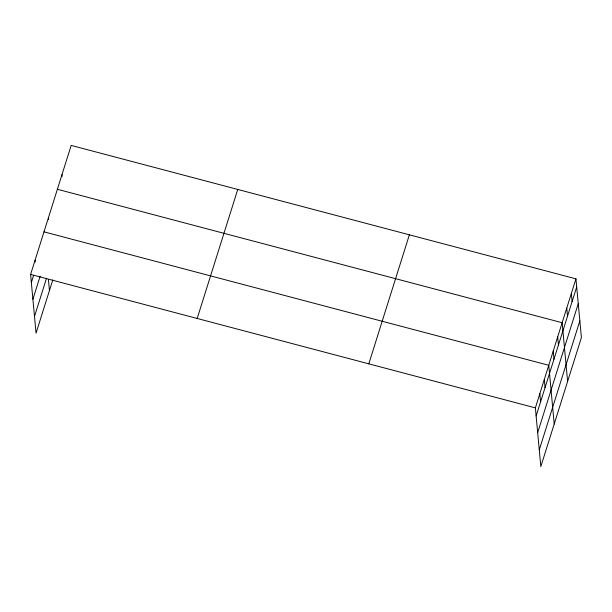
<?xml version="1.0" encoding="UTF-8"?>
<svg xmlns="http://www.w3.org/2000/svg" width="612" height="612" viewBox="0 0 612 612"><rect width="100%" height="100%" fill="white"/><g stroke="black" fill="none" stroke-linecap="round" stroke-linejoin="round"><path stroke-width="0.92" d="M52.785 279.929L36.047 333.15L30.6 274.428L71.176 145.411L575.953 278.85L581.4 337.572L540.824 466.589L535.378 407.875L575.953 278.85M31.35 282.53L33.584 275.438M32.903 299.237L40.155 276.173M34.502 316.442L46.489 278.299M197.179 318.462L237.754 189.445M368.799 363.834L409.374 234.817M536.127 415.976L576.703 286.959M537.68 432.684L578.256 303.659M539.271 449.889L579.847 320.872M57.383 189.276L562.16 322.723L567.607 381.437M43.988 231.849L548.765 365.295L554.212 424.017M30.6 274.428L535.378 407.875M571.356 293.477L572.105 301.578M566.758 308.096L567.508 316.205M557.693 336.914L558.442 345.015M553.233 351.104L553.982 359.213M544.305 379.486L545.055 387.595M539.838 393.684L540.595 401.786M61.98 174.65L62.149 176.455M48.455 217.658L48.623 219.463M48.402 279.432L49.434 290.57M35.06 260.238L35.228 262.035"/></g></svg>
